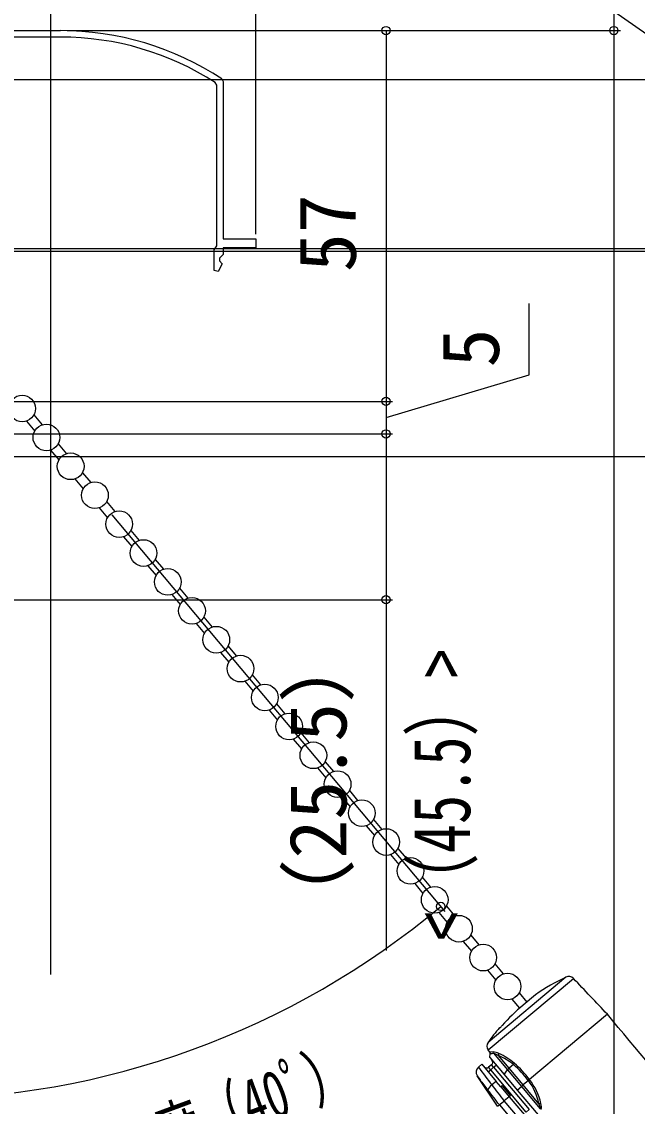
# Model space of a CAD drawing. Units: millimetres, scale not verified. Extents: x -525 to 525, y -783 to 778.
# Drawn here: x -250 to -155.4, y 229.4 to 396.2 of the extents above; entities that cross this region are included whole.
import ezdxf
from ezdxf.enums import TextEntityAlignment as Align

# ---------------------------------------------------------------- set-up
doc = ezdxf.new("R2010")
doc.units = ezdxf.units.MM
doc.header["$LTSCALE"] = 4
for name, color, linetype in [('0-4_YKK_11E', 7, 'Continuous'), ('0-6_YKK_13', 4, 'Continuous'), ('0-8_YKK_D', 6, 'Continuous'), ('0-A_YSS_K', 3, 'Continuous')]:
    doc.layers.add(name, color=color, linetype=linetype)
doc.styles.add('ＭＳ ゴシック', font='')
doc.styles.get('ＭＳ ゴシック').set_extended_font_data('MS Gothic')

msp = doc.modelspace()

# ---------------------------------------------------------------- linework, layer by layer
at = {"layer": '0-4_YKK_11E'}
for p, q in [((-270.96, 394.8), (-244, 394.8)), ((-244, 393.8), (-269.925, 393.8))]:
    msp.add_line(p, q, dxfattribs=at)
msp.add_lwpolyline([(-219.224, 387.366), (-219, 386.948), (-219, 362.8), (-214, 362.8), (-214, 361.4), (-219, 361.4), (-219, 360.4), (-219.6, 359.8), (-219.6, 359.4), (-219.155, 358.955), (-219.785, 357.747), (-220.4, 357.898), (-220.4, 361.117), (-220.2, 361.4), (-220, 361.683), (-220, 386.406), (-220.23, 386.827)], dxfattribs=at)
for radius, start, end in [(45, 56.59444, 90), (44, 57.30072, 89.99999)]:
    msp.add_arc((-244, 349.8), radius, start, end, dxfattribs=at)
at = {"layer": '0-6_YKK_13'}
for p, q in [((-248.099, 335.715), (-246.823, 334.195)), ((-249.248, 334.75), (-247.973, 333.23)), ((-245.52, 330.307), (-244.244, 328.787)), ((-244.371, 331.271), (-243.095, 329.751)), ((-241.792, 325.864), (-240.516, 324.344)), ((-240.643, 326.828), (-239.367, 325.308)), ((-236.914, 322.385), (-235.639, 320.865)), ((-238.063, 321.421), (-236.788, 319.901)), ((-234.335, 316.978), (-233.06, 315.458)), ((-233.186, 317.942), (-231.911, 316.422)), ((-230.607, 312.535), (-229.332, 311.015)), ((-229.458, 313.499), (-228.183, 311.979)), ((-225.73, 309.056), (-224.454, 307.536)), ((-226.879, 308.092), (-225.604, 306.572)), ((-223.151, 303.649), (-221.875, 302.129)), ((-222.002, 304.613), (-220.726, 303.093)), ((-218.274, 300.17), (-216.998, 298.65)), ((-219.423, 299.206), (-218.147, 297.686)), ((-214.545, 295.727), (-213.27, 294.207)), ((-215.694, 294.763), (-214.419, 293.243)), ((-211.966, 290.32), (-210.691, 288.8)), ((-210.817, 291.284), (-209.542, 289.764)), ((-207.089, 286.841), (-205.814, 285.321)), ((-208.238, 285.877), (-206.963, 284.357)), ((-203.361, 282.398), (-202.085, 280.878)), ((-204.51, 281.434), (-203.235, 279.914)), ((-200.782, 276.991), (-199.506, 275.471)), ((-199.633, 277.955), (-198.357, 276.435)), ((-195.905, 273.512), (-194.629, 271.992)), ((-197.054, 272.548), (-195.778, 271.028)), ((-192.176, 269.069), (-190.901, 267.549)), ((-193.325, 268.104), (-192.05, 266.584)), ((-189.597, 263.661), (-188.322, 262.141)), ((-188.448, 264.626), (-187.173, 263.106)), ((-184.72, 260.183), (-183.445, 258.663)), ((-185.869, 259.218), (-184.594, 257.698)), ((-180.992, 255.739), (-179.716, 254.219)), ((-182.141, 254.775), (-180.865, 253.255)), ((-178.413, 250.332), (-177.137, 248.812)), ((-177.264, 251.296), (-175.988, 249.776)), ((-166.353, 249.274), (-178.316, 239.236)), ((-178.304, 238.074), (-165.211, 249.06)), ((-173.536, 246.853), (-172.357, 245.449)), ((-174.685, 245.889), (-173.501, 244.478)), ((-171.017, 246.574), (-172.932, 244.967)), ((-159.998, 243.555), (-171.964, 233.514)), ((-176.516, 241.46), (-176.56, 241.512)), ((-178.044, 237.719), (-178.304, 238.074)), ((-178.042, 236.9), (-177.988, 237.516)), ((-178.042, 236.9), (-175.843, 234.28)), ((-177.51, 237.594), (-175.343, 235.012)), ((-175.099, 235.27), (-176.721, 237.203)), ((-179.806, 235.419), (-179.267, 235.871)), ((-179.267, 235.871), (-177.069, 233.251)), ((-177.782, 235.812), (-178.242, 235.427)), ((-177.92, 235.044), (-178.242, 235.427)), ((-177.92, 235.044), (-177.461, 235.429)), ((-177.461, 235.429), (-177.782, 235.812)), ((-177.461, 235.429), (-177.078, 235.751)), ((-174.427, 235.834), (-175.099, 235.27)), ((-172.939, 232.696), (-175.099, 235.27)), ((-176.851, 229.414), (-179.986, 234.086)), ((-178.303, 234.722), (-177.92, 235.044)), ((-172.457, 228.532), (-177.92, 235.044)), ((-175.843, 234.28), (-175.343, 235.012)), ((-175.843, 234.28), (-173.864, 231.92)), ((-175.343, 235.012), (-173.21, 232.469)), ((-172.133, 233.373), (-171.964, 233.514)), ((-176.375, 232.424), (-175.089, 230.892)), ((-173.864, 231.92), (-173.21, 232.469)), ((-173.864, 231.92), (-170.65, 228.09)), ((-173.21, 232.469), (-172.939, 232.696)), ((-173.21, 232.469), (-170.303, 229.005)), ((-172.133, 233.373), (-172.939, 232.696)), ((-170.523, 229.817), (-172.939, 232.696)), ((-175.089, 230.892), (-175.83, 230.271)), ((-175.828, 230.267), (-175.83, 230.271)), ((-172.617, 226.44), (-175.828, 230.267)), ((-175.089, 230.892), (-171.875, 227.062)), ((-176.851, 229.414), (-176.586, 229.636)), ((-176.586, 229.636), (-176.586, 229.636)), ((-176.586, 229.636), (-173.909, 226.445))]:
    msp.add_line(p, q, dxfattribs=at)
for points in [[(-177.562, 237.769), (-177.913, 237.728), (-178.01, 237.721), (-178.044, 237.719), (-178.043, 237.72)], [(-177.987, 237.516), (-177.988, 237.516), (-177.956, 237.52), (-177.865, 237.532), (-177.714, 237.555), (-177.51, 237.594)], [(-177.51, 237.594), (-177.204, 237.476), (-176.721, 237.203)], [(-177.461, 235.429), (-171.997, 228.918), (-172.457, 228.532)], [(-178.822, 232.526), (-178.707, 232.376), (-178.341, 231.905)], [(-176.375, 232.424), (-177.069, 233.251), (-177.717, 232.708)], [(-175.089, 230.892), (-174.859, 231.085), (-176.145, 232.617), (-176.375, 232.424)], [(-170.523, 229.817), (-170.353, 229.31), (-170.303, 229.005)]]:
    msp.add_lwpolyline(points, dxfattribs=at)
for centre in [(-249.9, 336.694), (-246.172, 332.251), (-242.443, 327.808), (-238.715, 323.365), (-234.987, 318.922), (-231.259, 314.479), (-227.531, 310.036), (-223.803, 305.593), (-220.074, 301.149), (-216.346, 296.706), (-212.618, 292.263), (-208.89, 287.82), (-205.162, 283.377), (-201.434, 278.934), (-197.705, 274.491), (-193.977, 270.048), (-190.249, 265.605), (-186.521, 261.162), (-182.793, 256.719), (-179.065, 252.276), (-175.336, 247.833)]:
    msp.add_circle(centre, 2.05, dxfattribs=at)
for centre, radius, start, end in [((-153.715, 222.066), 30, 114.91336, 125.21981), ((-165.932, 248.367), 1, 43.86879, 114.91336), ((-525.675, -97.444), 500, 43, 43.86879), ((-153.715, 222.066), 29.896, 130, 138.65727), ((-1543.858, -917.641), 1806.5, 38.66742, 40), ((-177.831, 243.138), 2.132, 308.08066, 321.59628), ((-153.715, 222.066), 30, 139.59407, 145.08664), ((-177.496, 238.664), 1, 145.08664, 216.13121), ((-178.287, 237.542), 0.3, 355.0979, 36.08699), ((-177.575, 235.882), 1.887, 60.43392, 89.59767), ((-177.827, 237.595), 0.317, 359.82581, 33.2347), ((-177.029, 237.446), 0.392, 321.81457, 11.4072), ((-180.211, 228.752), 9.144, 50.76461, 67.56232), ((-180.868, 228.258), 10.182, 49.77589, 65.49037), ((-179.169, 234.653), 0.993, 129.78669, 211.37531), ((-112.595, 285.011), 83.525, 216.43261, 218.76977), ((-178.563, 235.81), 0.5, 220, 310), ((-178.103, 236.195), 0.5, 310, 40), ((-174.231, 234.206), 1.373, 129.16916, 144.06203), ((-175.028, 236.384), 0.815, 317.55365, 334.48996), ((-183.373, 225.2), 13.896, 36.0829, 49.92597), ((-184.11, 224.618), 15.056, 36.21989, 49.30203), ((-147.571, 257.035), 39.715, 215.2981, 218.10674), ((-167.476, 227.154), 7.784, 125.21078, 126.83674), ((-178.962, 227.913), 8.964, 12.39787, 38.6776), ((-177.107, 231.59), 1.274, 118.62238, 165.68459), ((-370.78, 81.253), 244.395, 37.38327, 38.05567), ((-393.596, 63.577), 274.243, 37.43298, 38.07696), ((-181.971, 225.118), 12.842, 40, 40.06834), ((-178.535, 228.33), 8.149, 10.51023, 38.22402), ((-179.698, 234.145), 5.479, 304.61081, 314.93912), ((-170.338, 229.412), 0.445, 72.84838, 114.50016), ((-171.842, 229.277), 1.728, 348.05524, 18.92488)]:
    msp.add_arc(centre, radius, start, end, dxfattribs=at)
at = {"layer": '0-8_YKK_D'}
for p, q in [((-214, 363.5), (-214, 476.3)), ((-159, 400.8), (-159, 394.8)), ((-243, 394.8), (-158, 394.8)), ((-243, 394.8), (-158, 394.8)), ((-243, 394.8), (-193, 394.8)), ((-194, 394.8), (-194, 337.8)), ((-159, 394.8), (-159, 87.3)), ((-323.128, 387.3), (-113, 387.3)), ((-323.128, 387.3), (-93, 387.3)), ((-323.128, 387.3), (-93, 387.3)), ((-324.5, 361.3), (-133, 361.3)), ((-324.5, 361.3), (-113, 361.3)), ((-324.5, 361.3), (-113, 361.3)), ((-264.408, 360.898), (-53, 360.898)), ((-273.851, 337.8), (-193, 337.8)), ((-273.851, 337.8), (-193, 337.8)), ((-194, 337.8), (-194, 332.8)), ((-298.3, 332.8), (-193, 332.8)), ((-298.3, 332.8), (-193, 332.8)), ((-339, 329.3), (-113, 329.3)), ((-236.131, 320.376), (-184.947, 259.378)), ((-307.531, 307.3), (-193, 307.3))]:
    msp.add_line(p, q, dxfattribs=at)
for points in [[(-159, 397.8), (-137.012, 382.482), (-137.012, 371.664)], [(-194, 335.3), (-172, 341.9), (-172, 352.855)], [(-194, 332.8), (-194, 307.3), (-194, 253.347)]]:
    msp.add_lwpolyline(points, dxfattribs=at)
for centre in [(-194, 394.8), (-159, 394.8), (-159, 394.8), (-194, 337.8), (-194, 337.8), (-194, 332.8), (-194, 332.8), (-194, 307.3), (-185.59, 260.144)]:
    msp.add_circle(centre, 0.637, dxfattribs=at)
msp.add_arc((-267.068, 357.246), 126.757, 270, 310, dxfattribs=at)
at = {"layer": '0-A_YSS_K'}
msp.add_line((-245.5, 249.662), (-245.5, 400.8), dxfattribs=at)

# ---------------------------------------------------------------- texts
at = {"layer": '0-8_YKK_D', "style": 'ＭＳ ゴシック'}
for s, p in [('57', (-196, 357.675)), ('5', (-174, 343.014)), ('（25.5）', (-197.432, 255.491))]:
    msp.add_text(s, height=8.798, rotation=90, dxfattribs=at).set_placement(p, align=Align.BOTTOM_LEFT)
for s, height, rotation, width, p in [('<（45.5）>', 8.798, 90, 0.75, (-178.432, 254.835)), ('操作角度（40ﾟ）', 7.331, 20.199, 0.7, (-246.719, 211.913))]:
    msp.add_text(s, height=height, rotation=rotation, dxfattribs=dict(at, width=width)).set_placement(p, align=Align.BOTTOM_LEFT)

doc.saveas('drawing.dxf')
